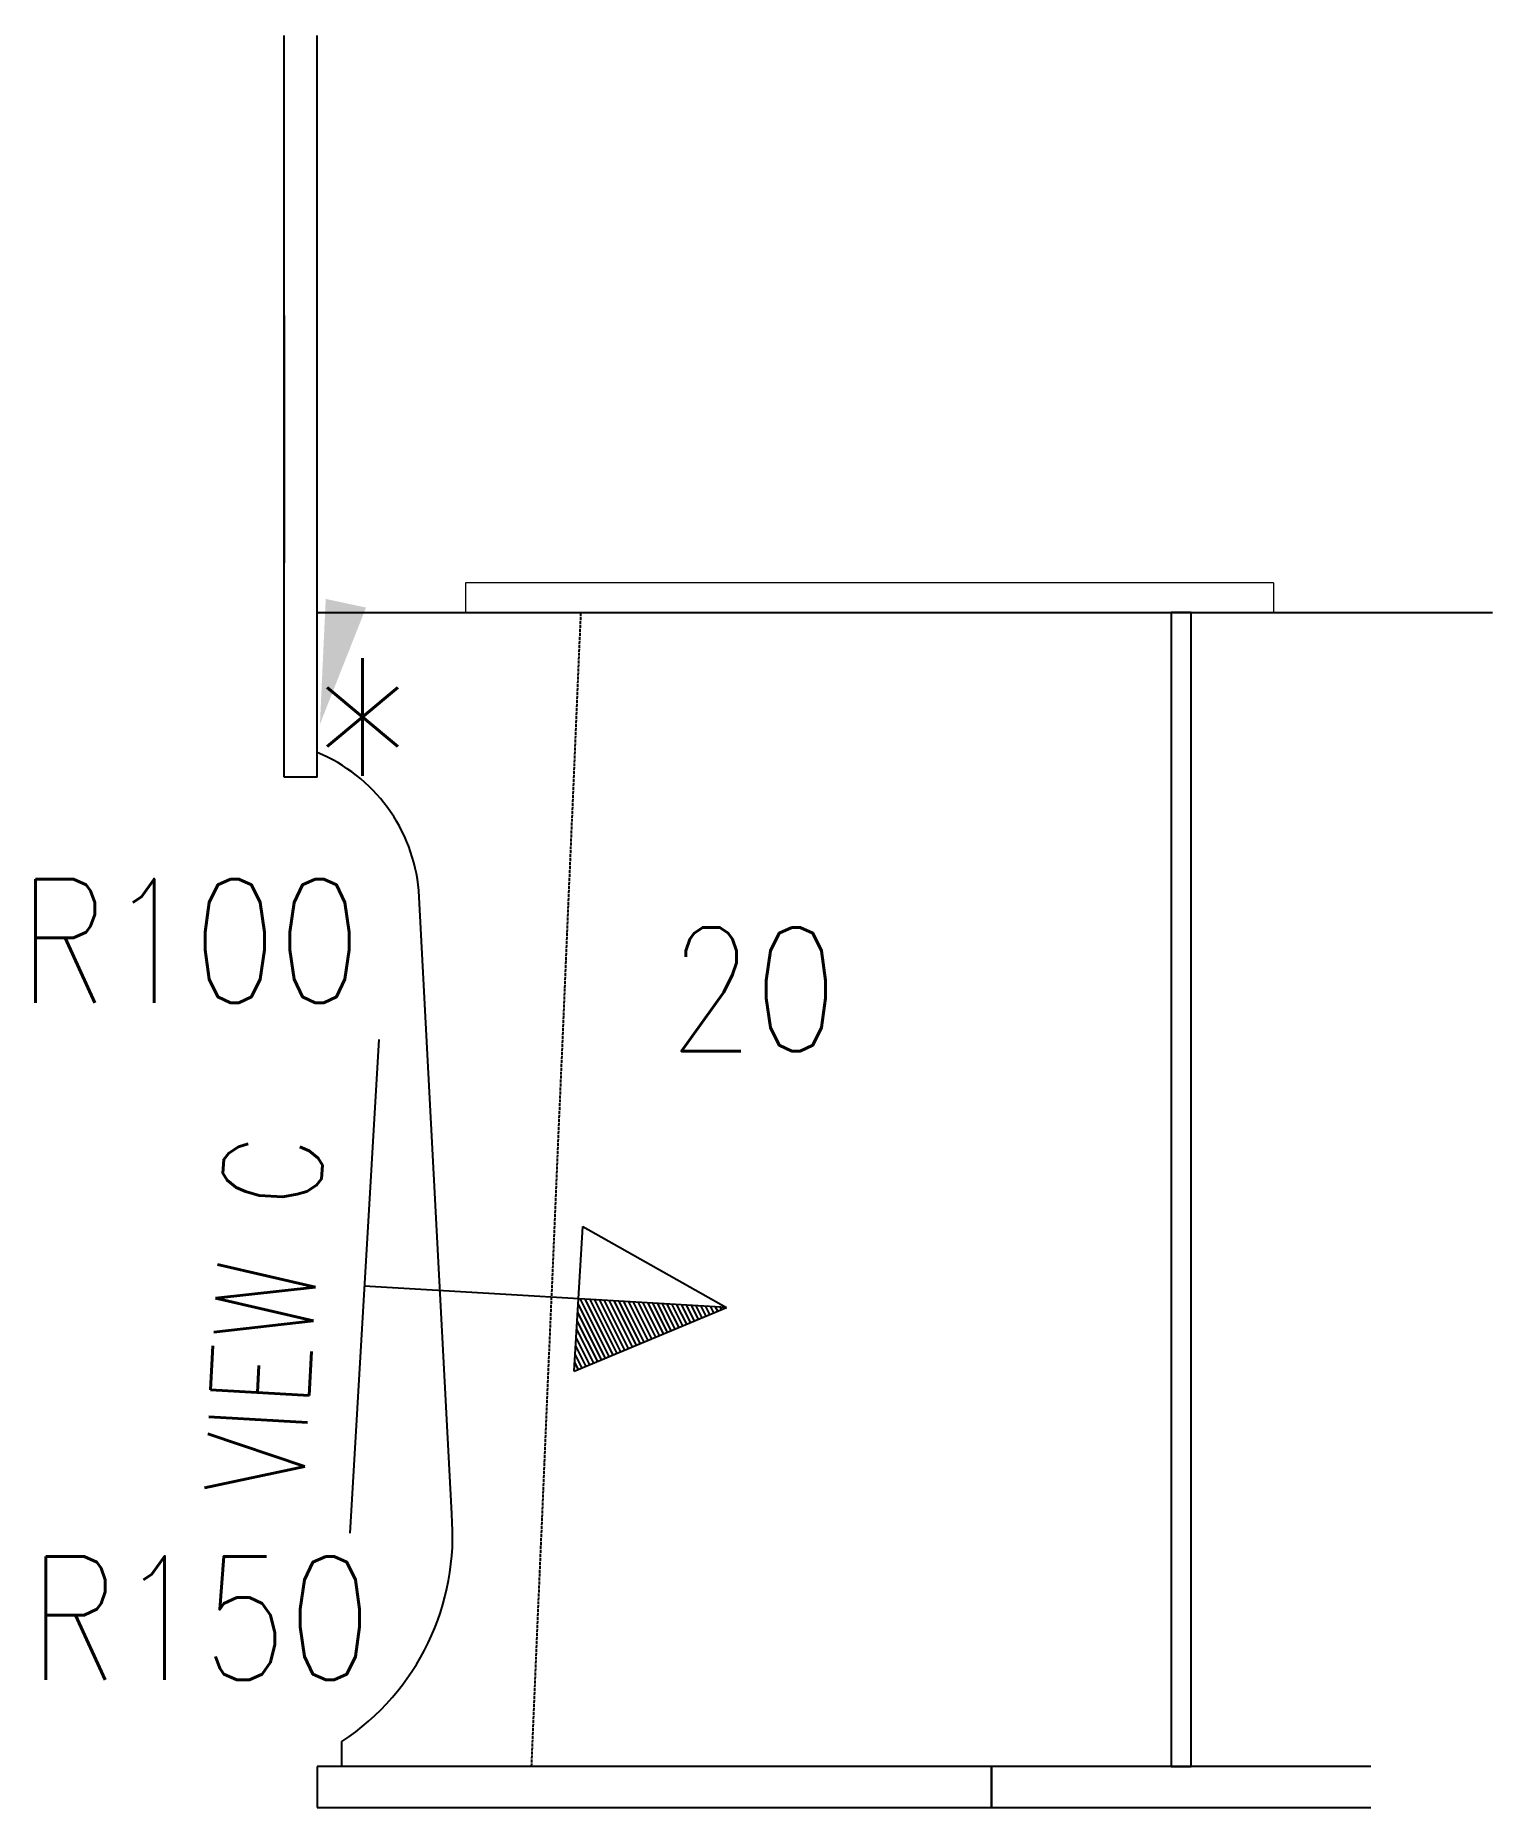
# Model space of a CAD drawing. Header units: millimetres. Extents: x 253 to 2020, y 375 to 2525.
import ezdxf

# ---------------------------------------------------------------- set-up
doc = ezdxf.new("R2010")
doc.units = ezdxf.units.MM
doc.linetypes.add('DASHED', pattern=[8, 6, -2])
for name, color, linetype in [('100-AD1', 6, 'Continuous'), ('100-BT1', 7, 'Continuous'), ('100-DF1', 7, 'Continuous'), ('100-TX1', 7, 'Continuous'), ('100-TX2', 3, 'Continuous'), ('200-CO3', 7, 'Continuous'), ('200-CO5', 7, 'Continuous'), ('Plate _Visible', 3, 'Continuous'), ('Plate_Invisible', 3, 'DASHED'), ('粗实线', 3, 'Continuous')]:
    doc.layers.add(name, color=color, linetype=linetype)
doc.styles.add('JNRD_E1', font='romans.shx', dxfattribs={"width": 0.8})

msp = doc.modelspace()

# ---------------------------------------------------------------- linework, layer by layer
for p, q in [((554.6, 1624.7), (554.6, 2524.7)), ((594.6, 1624.7), (594.6, 2524.7)), ((594.6, 1624.7), (554.6, 1624.7))]:
    msp.add_line(p, q)
at = {"layer": '100-BT1', "lineweight": 15}
for p, q in [((1514.6, 1860.8), (774.6, 1860.8)), ((774.6, 1860.8), (774.6, 1824.8)), ((1754.6, 1860.8), (1514.6, 1860.8)), ((1754.6, 1860.8), (1754.6, 1824.8))]:
    msp.add_line(p, q, dxfattribs=at)
at = {"layer": '100-DF1'}
for p, q in [((1654.6, 1824.7), (1630.6, 1824.7)), ((1630.6, 1824.7), (1630.6, 424.7)), ((1654.6, 424.7), (1654.6, 1824.7)), ((1872.6, 424.7), (1412.6, 424.7)), ((1412.6, 424.7), (1412.6, 374.7)), ((1630.6, 424.7), (1654.6, 424.7)), ((1412.6, 374.7), (1872.6, 374.7))]:
    msp.add_line(p, q, dxfattribs=at)
at = {"layer": '200-CO3'}
for p, q in [((757.8, 731), (717.9, 1487.1)), ((624.6, 424.7), (624.6, 454.7)), ((624.6, 424.7), (624.6, 454.7)), ((1412.6, 424.7), (594.6, 424.7)), ((594.6, 424.7), (594.6, 374.7)), ((1412.6, 374.7), (1412.6, 424.7)), ((594.6, 374.7), (1412.6, 374.7))]:
    msp.add_line(p, q, dxfattribs=at)
for centre, radius, start, end in [((518.6, 1469.7), 200, 5, 67.6845), ((458.9, 704.8), 300, 303.5165, 5)]:
    msp.add_arc(centre, radius, start, end, dxfattribs=at)
at = {"layer": '200-CO3', "color": 1, "lineweight": 5}
msp.add_solid([(653.8, 1830.6), (597.9, 1689.2), (604.9, 1841.1)], dxfattribs=at)
at = {"layer": '200-CO5', "ltscale": 0.5}
for p, q in [((669.3, 1306.6), (634, 707.7)), ((906.4, 904), (916.8, 1079.7)), ((916.8, 1079.7), (1090.9, 981.3)), ((1090.9, 981.3), (651.6, 1007.2)), ((948.9, 921.8), (913.9, 991.7)), ((953.6, 923.8), (919.8, 991.4)), ((958.3, 925.7), (925.6, 991)), ((963, 927.7), (931.5, 990.7)), ((967.7, 929.7), (937.3, 990.3)), ((972.4, 931.6), (943.2, 990)), ((977.1, 933.6), (949, 989.6)), ((981.8, 935.6), (954.9, 989.3)), ((906.4, 904), (1090.9, 981.3)), ((939.6, 917.9), (910.6, 975.6)), ((944.3, 919.8), (911.2, 985.7)), ((986.5, 937.6), (960.7, 988.9)), ((991.2, 939.5), (966.6, 988.6)), ((995.9, 941.5), (972.5, 988.3)), ((1000.6, 943.5), (978.3, 987.9)), ((1005.3, 945.4), (984.2, 987.6)), ((1010, 947.4), (990, 987.2)), ((1014.7, 949.4), (995.9, 986.9)), ((1019.4, 951.3), (1001.7, 986.5)), ((1024.1, 953.3), (1007.6, 986.2)), ((1028.8, 955.3), (1013.5, 985.8)), ((1033.5, 957.2), (1019.3, 985.5)), ((1038.2, 959.2), (1025.2, 985.2)), ((1042.9, 961.2), (1031, 984.8)), ((1047.6, 963.1), (1036.9, 984.5)), ((1052.3, 965.1), (1042.7, 984.1)), ((1057, 967.1), (1048.6, 983.8)), ((1061.7, 969), (1054.4, 983.4)), ((1066.4, 971), (1060.3, 983.1)), ((1071, 973), (1066.2, 982.7)), ((1075.7, 974.9), (1072, 982.4)), ((1080.4, 976.9), (1077.9, 982)), ((1085.1, 978.9), (1083.7, 981.7)), ((1089.8, 980.8), (1089.6, 981.4)), ((930.2, 913.9), (909.4, 955.3)), ((934.9, 915.9), (910, 965.4)), ((916.1, 908), (907.7, 924.8)), ((920.8, 910), (908.2, 935)), ((925.5, 912), (908.8, 945.1)), ((906.7, 904.1), (906.5, 904.6)), ((911.4, 906.1), (907.1, 914.7))]:
    msp.add_line(p, q, dxfattribs=at)
at = {"layer": 'Plate _Visible', "color": 3}
msp.add_line((594.6, 1824.7), (2020.4, 1824.7), dxfattribs=at)
at = {"layer": 'Plate_Invisible', "ltscale": 0.6}
msp.add_line((854.6, 424.7), (914.6, 1824.7), dxfattribs=at)
at = {"layer": '粗实线', "color": 252}
for p, q in [((554.6, 2184.8), (554.6, 1884.7)), ((554.6, 1814.7), (554.6, 1854.7))]:
    msp.add_line(p, q, dxfattribs=at)

# ---------------------------------------------------------------- texts
at = {"layer": '100-AD1', "color": 2, "linetype": 'Continuous', "style": 'JNRD_E1', "width": 0.8}
for s, p in [('R100', (232.2, 1351.2)), ('20', (1021.1, 1292.6)), ('R150', (244.9, 529.5))]:
    msp.add_text(s, height=150, dxfattribs=at).set_placement(p)
at = {"layer": '100-TX1', "style": 'JNRD_E1', "width": 0.8}
msp.add_text('*', height=250, dxfattribs=at).set_placement((580.8, 1519.2))
at = {"layer": '100-TX2', "color": 3, "linetype": 'Continuous', "style": 'JNRD_E1', "width": 0.8}
msp.add_text('VIEW C', height=120, rotation=86.687, dxfattribs=at).set_placement((577.6, 751.5))

doc.saveas('drawing.dxf')
